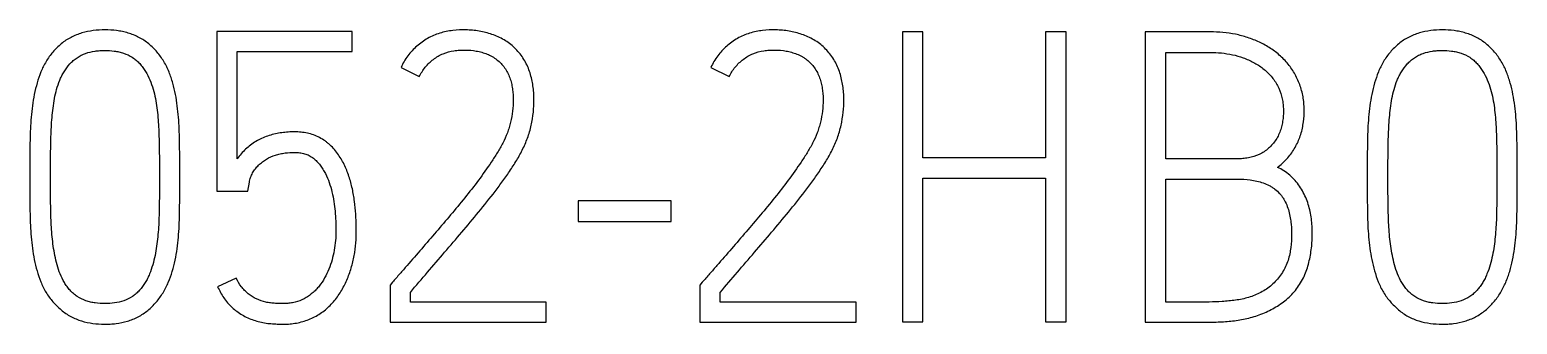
# Model space of a CAD drawing. Extents: x 0 to 420, y 0 to 297.
# Drawn here: x 151.59 to 159.79, y 171.77 to 173.39 of the extents above; entities that cross this region are included whole.
import ezdxf

# ---------------------------------------------------------------- set-up
doc = ezdxf.new("R2010")
doc.units = 0
doc.header["$LTSCALE"] = 23.1
doc.layers.add('10500_FRONT_LABELING', color=7, linetype='CONTINUOUS')

msp = doc.modelspace()

# ---------------------------------------------------------------- linework, layer by layer
at = {"layer": '10500_FRONT_LABELING', "color": 7, "linetype": 'CONTINUOUS'}
for p, q in [((152.6234, 173.3838), (152.6234, 172.505)), ((153.3697, 173.3838), (152.6234, 173.3838)), ((153.3697, 173.2729), (153.3697, 173.3838)), ((156.4023, 173.3816), (156.4023, 171.786)), ((156.5143, 173.3816), (156.4023, 173.3816)), ((156.5143, 172.6892), (156.5143, 173.3816)), ((157.1912, 173.3816), (157.1912, 172.6892)), ((157.3055, 173.3816), (157.1912, 173.3816)), ((157.3055, 171.786), (157.3055, 173.3816)), ((157.7403, 173.3816), (157.7403, 171.7838)), ((158.099, 173.3816), (157.7403, 173.3816)), ((152.7355, 172.6826), (152.7355, 173.2729)), ((152.7355, 173.2729), (153.3697, 173.2729)), ((157.8547, 172.6826), (157.8547, 173.2684)), ((157.8547, 173.2684), (158.099, 173.2684)), ((153.6387, 173.1863), (153.7396, 173.1353)), ((155.3466, 173.1863), (155.4475, 173.1353)), ((157.1912, 172.6892), (156.5143, 172.6892)), ((158.2469, 172.6826), (157.8547, 172.6826)), ((151.5924, 172.5938), (151.5924, 172.5694)), ((151.7067, 172.5694), (151.7067, 172.5938)), ((152.3074, 172.5938), (152.3074, 172.5694)), ((152.4194, 172.5694), (152.4194, 172.5938)), ((158.9641, 172.5938), (158.9641, 172.5694)), ((159.0784, 172.5694), (159.0784, 172.5938)), ((159.6791, 172.5938), (159.6791, 172.5694)), ((159.7912, 172.5694), (159.7912, 172.5938)), ((152.6234, 172.505), (152.7937, 172.505)), ((152.7937, 172.505), (152.8027, 172.5539)), ((156.5143, 171.786), (156.5143, 172.5761)), ((156.5143, 172.5761), (157.1912, 172.5761)), ((157.1912, 172.5761), (157.1912, 171.786)), ((157.8547, 171.8948), (157.8547, 172.5716)), ((157.8547, 172.5716), (158.2469, 172.5716)), ((154.6159, 172.4518), (154.6159, 172.3386)), ((155.127, 172.4518), (154.6159, 172.4518)), ((155.127, 172.3386), (155.127, 172.4518)), ((154.6159, 172.3386), (155.127, 172.3386)), ((152.731, 172.0257), (152.6279, 171.9791)), ((153.5916, 172.0035), (153.5782, 171.988)), ((153.5782, 171.988), (153.5782, 171.7838)), ((153.6903, 171.8948), (153.6903, 171.948)), ((155.2995, 172.0035), (155.2861, 171.988)), ((155.2861, 171.988), (155.2861, 171.7838)), ((155.3982, 171.8948), (155.3982, 171.948)), ((154.4389, 171.8948), (153.6903, 171.8948)), ((154.4389, 171.7838), (154.4389, 171.8948)), ((156.1468, 171.8948), (155.3982, 171.8948)), ((156.1468, 171.7838), (156.1468, 171.8948)), ((158.0922, 171.8948), (157.8547, 171.8948)), ((153.5782, 171.7838), (154.4389, 171.7838)), ((155.2861, 171.7838), (156.1468, 171.7838)), ((156.4023, 171.786), (156.5143, 171.786)), ((157.1912, 171.786), (157.3055, 171.786)), ((157.7403, 171.7838), (158.0922, 171.7838))]:
    msp.add_line(p, q, dxfattribs=at)
for points, knots in [([(152.4194, 172.5938), (152.4194, 172.6362), (152.4192, 172.6786), (152.4182, 172.7633), (152.4177, 172.8057), (152.4143, 172.8902), (152.411, 172.9324), (152.403, 172.9953), (152.3998, 173.0163), (152.3918, 173.0581), (152.3869, 173.0789), (152.375, 173.1204), (152.3682, 173.1408), (152.3521, 173.1806), (152.3428, 173.1999), (152.3261, 173.2278), (152.3201, 173.2368), (152.3075, 173.2543), (152.3009, 173.2627), (152.2802, 173.2872), (152.265, 173.3022), (152.2398, 173.3227), (152.231, 173.3292), (152.213, 173.341), (152.2038, 173.3465), (152.1753, 173.3613), (152.1554, 173.3692), (152.1243, 173.3785), (152.1137, 173.3812), (152.0926, 173.3856), (152.082, 173.3873), (152.0501, 173.3915), (152.0287, 173.3927), (151.9857, 173.3927), (151.964, 173.3915), (151.9214, 173.3859), (151.9004, 173.3817), (151.8592, 173.3694), (151.8388, 173.3614), (151.8008, 173.3415), (151.7829, 173.3297), (151.7577, 173.3093), (151.7496, 173.302), (151.7343, 173.2869), (151.727, 173.279), (151.713, 173.2627), (151.7064, 173.2542), (151.6939, 173.2367), (151.6879, 173.2277), (151.6713, 173.1999), (151.662, 173.1806), (151.6459, 173.1411), (151.6391, 173.1208), (151.627, 173.0797), (151.6219, 173.0587), (151.6133, 173.0169), (151.6099, 172.9959), (151.6012, 172.9328), (151.5976, 172.8906), (151.594, 172.806), (151.5936, 172.7635), (151.5926, 172.6787), (151.5924, 172.6363), (151.5924, 172.5938)], [0, 0, 0, 0, 0.0625, 0.0625, 0.125, 0.125, 0.1875, 0.1875, 0.21875, 0.21875, 0.25, 0.25, 0.28125, 0.28125, 0.3125, 0.3125, 0.328125, 0.328125, 0.34375, 0.34375, 0.375, 0.375, 0.390625, 0.390625, 0.40625, 0.40625, 0.4375, 0.4375, 0.453125, 0.453125, 0.46875, 0.46875, 0.5, 0.5, 0.53125, 0.53125, 0.5625, 0.5625, 0.59375, 0.59375, 0.625, 0.625, 0.640625, 0.640625, 0.65625, 0.65625, 0.671875, 0.671875, 0.6875, 0.6875, 0.71875, 0.71875, 0.75, 0.75, 0.78125, 0.78125, 0.8125, 0.8125, 0.875, 0.875, 0.9375, 0.9375, 1, 1, 1, 1]), ([(153.6903, 171.948), (153.7217, 171.9848), (153.7531, 172.0216), (153.8161, 172.0951), (153.8476, 172.1318), (153.9107, 172.2051), (153.9423, 172.2418), (154.0048, 172.3157), (154.0358, 172.3528), (154.0972, 172.4275), (154.1276, 172.4652), (154.1717, 172.5228), (154.1861, 172.5422), (154.2145, 172.5815), (154.2284, 172.6013), (154.2555, 172.6416), (154.2686, 172.6622), (154.2932, 172.704), (154.3047, 172.7252), (154.32, 172.7581), (154.3248, 172.7691), (154.3337, 172.7916), (154.3379, 172.8029), (154.3456, 172.826), (154.349, 172.8377), (154.355, 172.8614), (154.3577, 172.8733), (154.3646, 172.909), (154.3679, 172.9329), (154.3716, 172.981), (154.3722, 173.0052), (154.3706, 173.0417), (154.3696, 173.0539), (154.3668, 173.0782), (154.365, 173.0903), (154.3585, 173.1262), (154.3526, 173.1498), (154.3396, 173.1842), (154.3346, 173.1955), (154.3236, 173.2172), (154.3176, 173.2277), (154.3044, 173.248), (154.2971, 173.2577), (154.2814, 173.2762), (154.2731, 173.2852), (154.2556, 173.3025), (154.2465, 173.3106), (154.2272, 173.3252), (154.2171, 173.3318), (154.1961, 173.3438), (154.1852, 173.3493), (154.1628, 173.3592), (154.1514, 173.3636), (154.1169, 173.3755), (154.0936, 173.3818), (154.0577, 173.388), (154.0456, 173.3895), (154.0213, 173.3916), (154.009, 173.3923), (153.9724, 173.3931), (153.9481, 173.3922), (153.9119, 173.388), (153.8998, 173.3861), (153.8758, 173.3812), (153.8639, 173.3782), (153.8289, 173.3673), (153.8067, 173.3576), (153.7748, 173.3395), (153.7644, 173.3328), (153.7445, 173.3186), (153.7255, 173.3034), (153.7081, 173.2864), (153.6915, 173.2686), (153.6836, 173.2591), (153.6615, 173.2297), (153.6489, 173.2087), (153.6387, 173.1863)], [0, 0, 0, 0, 0.0625, 0.0625, 0.125, 0.125, 0.1875, 0.1875, 0.25, 0.25, 0.3125, 0.3125, 0.34375, 0.34375, 0.375, 0.375, 0.40625, 0.40625, 0.4375, 0.4375, 0.453125, 0.453125, 0.46875, 0.46875, 0.484375, 0.484375, 0.5, 0.5, 0.53125, 0.53125, 0.5625, 0.5625, 0.578125, 0.578125, 0.59375, 0.59375, 0.625, 0.625, 0.640625, 0.640625, 0.65625, 0.65625, 0.671875, 0.671875, 0.6875, 0.6875, 0.703125, 0.703125, 0.71875, 0.71875, 0.734375, 0.734375, 0.75, 0.75, 0.78125, 0.78125, 0.796875, 0.796875, 0.8125, 0.8125, 0.84375, 0.84375, 0.859375, 0.859375, 0.875, 0.875, 0.90625, 0.90625, 0.921875, 0.921875, 0.9375, 0.953125, 0.953125, 0.96875, 0.96875, 1, 1, 1, 1]), ([(155.3982, 171.948), (155.4296, 171.9848), (155.461, 172.0216), (155.5239, 172.0951), (155.5555, 172.1318), (155.6186, 172.2051), (155.6502, 172.2418), (155.7127, 172.3157), (155.7437, 172.3528), (155.8051, 172.4275), (155.8355, 172.4652), (155.8795, 172.5228), (155.894, 172.5422), (155.9224, 172.5815), (155.9363, 172.6013), (155.9634, 172.6416), (155.9765, 172.6622), (156.0011, 172.704), (156.0126, 172.7252), (156.0279, 172.7581), (156.0327, 172.7691), (156.0416, 172.7916), (156.0458, 172.8029), (156.0535, 172.826), (156.0569, 172.8377), (156.0629, 172.8614), (156.0656, 172.8733), (156.0725, 172.909), (156.0758, 172.9329), (156.0795, 172.981), (156.0801, 173.0052), (156.0785, 173.0417), (156.0775, 173.0539), (156.0747, 173.0782), (156.0729, 173.0903), (156.0664, 173.1262), (156.0605, 173.1498), (156.0475, 173.1842), (156.0425, 173.1955), (156.0315, 173.2172), (156.0255, 173.2277), (156.0123, 173.248), (156.005, 173.2577), (155.9893, 173.2762), (155.981, 173.2852), (155.9635, 173.3025), (155.9544, 173.3106), (155.9351, 173.3252), (155.9249, 173.3318), (155.904, 173.3438), (155.8931, 173.3493), (155.8707, 173.3592), (155.8593, 173.3636), (155.8248, 173.3755), (155.8015, 173.3818), (155.7656, 173.388), (155.7535, 173.3895), (155.7291, 173.3916), (155.7169, 173.3923), (155.6803, 173.3931), (155.656, 173.3922), (155.6198, 173.388), (155.6077, 173.3861), (155.5837, 173.3812), (155.5718, 173.3782), (155.5368, 173.3673), (155.5145, 173.3576), (155.4827, 173.3395), (155.4723, 173.3328), (155.4524, 173.3186), (155.4334, 173.3034), (155.416, 173.2864), (155.3994, 173.2686), (155.3915, 173.2591), (155.3694, 173.2297), (155.3568, 173.2087), (155.3466, 173.1863)], [0, 0, 0, 0, 0.0625, 0.0625, 0.125, 0.125, 0.1875, 0.1875, 0.25, 0.25, 0.3125, 0.3125, 0.34375, 0.34375, 0.375, 0.375, 0.40625, 0.40625, 0.4375, 0.4375, 0.453125, 0.453125, 0.46875, 0.46875, 0.484375, 0.484375, 0.5, 0.5, 0.53125, 0.53125, 0.5625, 0.5625, 0.578125, 0.578125, 0.59375, 0.59375, 0.625, 0.625, 0.640625, 0.640625, 0.65625, 0.65625, 0.671875, 0.671875, 0.6875, 0.6875, 0.703125, 0.703125, 0.71875, 0.71875, 0.734375, 0.734375, 0.75, 0.75, 0.78125, 0.78125, 0.796875, 0.796875, 0.8125, 0.8125, 0.84375, 0.84375, 0.859375, 0.859375, 0.875, 0.875, 0.90625, 0.90625, 0.921875, 0.921875, 0.9375, 0.953125, 0.953125, 0.96875, 0.96875, 1, 1, 1, 1]), ([(158.4688, 172.636), (158.4878, 172.6498), (158.505, 172.6654), (158.5284, 172.691), (158.5358, 172.7), (158.5498, 172.7187), (158.5564, 172.7284), (158.5745, 172.7583), (158.5846, 172.7792), (158.5966, 172.8119), (158.6001, 172.8231), (158.6059, 172.8458), (158.6083, 172.8572), (158.6141, 172.8915), (158.6162, 172.9145), (158.6168, 172.9493), (158.6167, 172.9609), (158.6155, 172.9842), (158.6144, 172.9959), (158.6099, 173.0303), (158.605, 173.0528), (158.5946, 173.0858), (158.5906, 173.0966), (158.5816, 173.1181), (158.5766, 173.1287), (158.5603, 173.1596), (158.5478, 173.1791), (158.5265, 173.2065), (158.519, 173.2154), (158.5031, 173.2325), (158.4948, 173.2407), (158.4688, 173.2642), (158.4504, 173.2783), (158.4212, 173.2973), (158.4112, 173.3033), (158.3908, 173.3146), (158.3803, 173.32), (158.3487, 173.3348), (158.3272, 173.3433), (158.2833, 173.3577), (158.261, 173.3636), (158.2154, 173.3729), (158.1921, 173.3763), (158.1457, 173.3806), (158.1224, 173.3816), (158.099, 173.3816)], [0, 0, 0, 0, 0.0625, 0.0625, 0.09375, 0.09375, 0.125, 0.125, 0.1875, 0.1875, 0.21875, 0.21875, 0.25, 0.25, 0.3125, 0.3125, 0.34375, 0.34375, 0.375, 0.375, 0.4375, 0.4375, 0.46875, 0.46875, 0.5, 0.5, 0.5625, 0.5625, 0.59375, 0.59375, 0.625, 0.625, 0.6875, 0.6875, 0.71875, 0.71875, 0.75, 0.75, 0.8125, 0.8125, 0.875, 0.875, 0.9375, 0.9375, 1, 1, 1, 1]), ([(159.7912, 172.5938), (159.7912, 172.6362), (159.7909, 172.6786), (159.7899, 172.7633), (159.7895, 172.8057), (159.786, 172.8902), (159.7827, 172.9324), (159.7748, 172.9953), (159.7716, 173.0163), (159.7635, 173.0581), (159.7586, 173.0789), (159.7467, 173.1204), (159.7399, 173.1408), (159.7238, 173.1806), (159.7145, 173.1999), (159.6978, 173.2278), (159.6919, 173.2368), (159.6793, 173.2543), (159.6727, 173.2627), (159.6519, 173.2872), (159.6367, 173.3022), (159.6115, 173.3227), (159.6027, 173.3292), (159.5847, 173.341), (159.5755, 173.3465), (159.547, 173.3613), (159.5271, 173.3692), (159.496, 173.3785), (159.4854, 173.3812), (159.4643, 173.3856), (159.4538, 173.3873), (159.4219, 173.3915), (159.4005, 173.3927), (159.3574, 173.3927), (159.3357, 173.3915), (159.2931, 173.3859), (159.2721, 173.3817), (159.2309, 173.3694), (159.2106, 173.3614), (159.1725, 173.3415), (159.1546, 173.3297), (159.1295, 173.3093), (159.1214, 173.302), (159.106, 173.2869), (159.0987, 173.279), (159.0848, 173.2627), (159.0782, 173.2542), (159.0656, 173.2367), (159.0596, 173.2277), (159.043, 173.1999), (159.0337, 173.1806), (159.0177, 173.1411), (159.0108, 173.1208), (158.9988, 173.0797), (158.9936, 173.0587), (158.9851, 173.0169), (158.9816, 172.9959), (158.9729, 172.9328), (158.9694, 172.8906), (158.9658, 172.806), (158.9653, 172.7635), (158.9644, 172.6787), (158.9641, 172.6363), (158.9641, 172.5938)], [0, 0, 0, 0, 0.0625, 0.0625, 0.125, 0.125, 0.1875, 0.1875, 0.21875, 0.21875, 0.25, 0.25, 0.28125, 0.28125, 0.3125, 0.3125, 0.328125, 0.328125, 0.34375, 0.34375, 0.375, 0.375, 0.390625, 0.390625, 0.40625, 0.40625, 0.4375, 0.4375, 0.453125, 0.453125, 0.46875, 0.46875, 0.5, 0.5, 0.53125, 0.53125, 0.5625, 0.5625, 0.59375, 0.59375, 0.625, 0.625, 0.640625, 0.640625, 0.65625, 0.65625, 0.671875, 0.671875, 0.6875, 0.6875, 0.71875, 0.71875, 0.75, 0.75, 0.78125, 0.78125, 0.8125, 0.8125, 0.875, 0.875, 0.9375, 0.9375, 1, 1, 1, 1]), ([(151.7067, 172.5938), (151.7067, 172.629), (151.7069, 172.6641), (151.7077, 172.7343), (151.7082, 172.7695), (151.7098, 172.8221), (151.7105, 172.8397), (151.7124, 172.8747), (151.7137, 172.8923), (151.7167, 172.9273), (151.7185, 172.9448), (151.7229, 172.9798), (151.7255, 172.9971), (151.7321, 173.0315), (151.736, 173.0485), (151.7454, 173.0822), (151.7508, 173.0988), (151.7607, 173.1232), (151.7643, 173.1313), (151.7723, 173.1472), (151.7766, 173.155), (151.7906, 173.1775), (151.8012, 173.1917), (151.8192, 173.2114), (151.8256, 173.2177), (151.8388, 173.2293), (151.8458, 173.2347), (151.8603, 173.2446), (151.8679, 173.2491), (151.8838, 173.2571), (151.8921, 173.2606), (151.9172, 173.2693), (151.9345, 173.2732), (151.9608, 173.2771), (151.9697, 173.278), (151.9874, 173.2792), (151.9963, 173.2795), (152.0228, 173.2796), (152.0403, 173.2786), (152.0665, 173.2751), (152.0752, 173.2735), (152.0926, 173.2696), (152.1013, 173.2672), (152.1266, 173.2586), (152.1427, 173.2512), (152.1653, 173.2367), (152.1726, 173.2314), (152.1862, 173.2199), (152.1925, 173.2137), (152.2044, 173.2006), (152.2099, 173.1936), (152.2205, 173.1791), (152.2255, 173.1718), (152.2396, 173.1492), (152.2476, 173.1335), (152.2615, 173.1009), (152.2674, 173.0839), (152.2774, 173.0499), (152.2815, 173.0327), (152.2883, 172.9982), (152.291, 172.9809), (152.2954, 172.946), (152.2972, 172.9286), (152.3002, 172.8935), (152.3015, 172.876), (152.3035, 172.8408), (152.3042, 172.8232), (152.3059, 172.7703), (152.3063, 172.735), (152.3072, 172.6644), (152.3074, 172.6291), (152.3074, 172.5938)], [0, 0, 0, 0, 0.0625, 0.0625, 0.125, 0.125, 0.15625, 0.15625, 0.1875, 0.1875, 0.21875, 0.21875, 0.25, 0.25, 0.28125, 0.28125, 0.3125, 0.3125, 0.328125, 0.328125, 0.34375, 0.34375, 0.375, 0.375, 0.390625, 0.390625, 0.40625, 0.40625, 0.421875, 0.421875, 0.4375, 0.4375, 0.46875, 0.46875, 0.484375, 0.484375, 0.5, 0.5, 0.53125, 0.53125, 0.546875, 0.546875, 0.5625, 0.5625, 0.59375, 0.59375, 0.609375, 0.609375, 0.625, 0.625, 0.640625, 0.640625, 0.65625, 0.65625, 0.6875, 0.6875, 0.71875, 0.71875, 0.75, 0.75, 0.78125, 0.78125, 0.8125, 0.8125, 0.84375, 0.84375, 0.875, 0.875, 0.9375, 0.9375, 1, 1, 1, 1]), ([(153.7396, 173.1353), (153.7484, 173.1542), (153.7595, 173.1715), (153.7791, 173.1955), (153.7861, 173.2032), (153.8011, 173.2176), (153.8168, 173.231), (153.8339, 173.2424), (153.8518, 173.2528), (153.8612, 173.2575), (153.8899, 173.2694), (153.9098, 173.2746), (153.9405, 173.2793), (153.9509, 173.2804), (153.9715, 173.2816), (153.9818, 173.2819), (154.0126, 173.2815), (154.033, 173.2797), (154.0636, 173.2743), (154.0738, 173.272), (154.0938, 173.2664), (154.1036, 173.2631), (154.1227, 173.2554), (154.132, 173.251), (154.1456, 173.2433), (154.1501, 173.2406), (154.1588, 173.2348), (154.163, 173.2318), (154.1751, 173.2223), (154.1828, 173.2155), (154.197, 173.2006), (154.2036, 173.1926), (154.2156, 173.1755), (154.2209, 173.1666), (154.2304, 173.1483), (154.2346, 173.1388), (154.2418, 173.1192), (154.2447, 173.1093), (154.2495, 173.0892), (154.2513, 173.0791), (154.2544, 173.0587), (154.2555, 173.0485), (154.257, 173.0279), (154.2573, 173.0175), (154.2573, 172.9864), (154.256, 172.9659), (154.2509, 172.9252), (154.2471, 172.9051), (154.2399, 172.8751), (154.2373, 172.8651), (154.2315, 172.8452), (154.2283, 172.8354), (154.2176, 172.8064), (154.2091, 172.7878), (154.1903, 172.7516), (154.1801, 172.734), (154.1586, 172.6993), (154.1475, 172.6822), (154.1133, 172.6312), (154.0896, 172.5978), (154.0408, 172.5322), (154.0158, 172.5), (153.9645, 172.4365), (153.9383, 172.4052), (153.8856, 172.3429), (153.8592, 172.3118), (153.8061, 172.2498), (153.7794, 172.2189), (153.726, 172.1572), (153.6991, 172.1265), (153.6588, 172.0804), (153.6453, 172.065), (153.6185, 172.0343), (153.605, 172.0189), (153.5916, 172.0035)], [0, 0, 0, 0, 0.03125, 0.03125, 0.046875, 0.046875, 0.0625, 0.078125, 0.078125, 0.09375, 0.09375, 0.125, 0.125, 0.140625, 0.140625, 0.15625, 0.15625, 0.1875, 0.1875, 0.203125, 0.203125, 0.21875, 0.21875, 0.234375, 0.234375, 0.242188, 0.242188, 0.25, 0.25, 0.265625, 0.265625, 0.28125, 0.28125, 0.296875, 0.296875, 0.3125, 0.3125, 0.328125, 0.328125, 0.34375, 0.34375, 0.359375, 0.359375, 0.375, 0.375, 0.40625, 0.40625, 0.4375, 0.4375, 0.453125, 0.453125, 0.46875, 0.46875, 0.5, 0.5, 0.53125, 0.53125, 0.5625, 0.5625, 0.625, 0.625, 0.6875, 0.6875, 0.75, 0.75, 0.8125, 0.8125, 0.875, 0.875, 0.9375, 0.9375, 0.96875, 0.96875, 1, 1, 1, 1]), ([(155.4475, 173.1353), (155.4563, 173.1542), (155.4674, 173.1715), (155.487, 173.1955), (155.494, 173.2032), (155.509, 173.2176), (155.5247, 173.231), (155.5418, 173.2424), (155.5597, 173.2528), (155.5691, 173.2575), (155.5978, 173.2694), (155.6177, 173.2746), (155.6484, 173.2793), (155.6588, 173.2804), (155.6794, 173.2816), (155.6897, 173.2819), (155.7205, 173.2815), (155.7409, 173.2797), (155.7714, 173.2743), (155.7817, 173.272), (155.8016, 173.2664), (155.8114, 173.2631), (155.8306, 173.2554), (155.8399, 173.251), (155.8535, 173.2433), (155.858, 173.2406), (155.8667, 173.2348), (155.8708, 173.2318), (155.883, 173.2223), (155.8906, 173.2155), (155.9049, 173.2006), (155.9115, 173.1926), (155.9235, 173.1755), (155.9288, 173.1666), (155.9383, 173.1483), (155.9425, 173.1388), (155.9497, 173.1192), (155.9526, 173.1093), (155.9573, 173.0892), (155.9592, 173.0791), (155.9623, 173.0587), (155.9634, 173.0485), (155.9649, 173.0279), (155.9652, 173.0175), (155.9652, 172.9864), (155.9639, 172.9659), (155.9588, 172.9252), (155.955, 172.9051), (155.9478, 172.8751), (155.9452, 172.8651), (155.9394, 172.8452), (155.9362, 172.8354), (155.9255, 172.8064), (155.917, 172.7878), (155.8982, 172.7516), (155.888, 172.734), (155.8665, 172.6993), (155.8554, 172.6822), (155.8212, 172.6312), (155.7975, 172.5978), (155.7487, 172.5322), (155.7236, 172.5), (155.6724, 172.4365), (155.6462, 172.4052), (155.5935, 172.3429), (155.5671, 172.3118), (155.514, 172.2498), (155.4873, 172.2189), (155.4339, 172.1572), (155.407, 172.1265), (155.3667, 172.0804), (155.3532, 172.065), (155.3264, 172.0343), (155.3129, 172.0189), (155.2995, 172.0035)], [0, 0, 0, 0, 0.03125, 0.03125, 0.046875, 0.046875, 0.0625, 0.078125, 0.078125, 0.09375, 0.09375, 0.125, 0.125, 0.140625, 0.140625, 0.15625, 0.15625, 0.1875, 0.1875, 0.203125, 0.203125, 0.21875, 0.21875, 0.234375, 0.234375, 0.242188, 0.242188, 0.25, 0.25, 0.265625, 0.265625, 0.28125, 0.28125, 0.296875, 0.296875, 0.3125, 0.3125, 0.328125, 0.328125, 0.34375, 0.34375, 0.359375, 0.359375, 0.375, 0.375, 0.40625, 0.40625, 0.4375, 0.4375, 0.453125, 0.453125, 0.46875, 0.46875, 0.5, 0.5, 0.53125, 0.53125, 0.5625, 0.5625, 0.625, 0.625, 0.6875, 0.6875, 0.75, 0.75, 0.8125, 0.8125, 0.875, 0.875, 0.9375, 0.9375, 0.96875, 0.96875, 1, 1, 1, 1]), ([(158.099, 173.2684), (158.1405, 173.2684), (158.1814, 173.2647), (158.2414, 173.2517), (158.2612, 173.246), (158.2905, 173.2355), (158.3003, 173.2316), (158.3193, 173.2232), (158.3286, 173.2187), (158.3559, 173.2041), (158.3733, 173.193), (158.398, 173.1737), (158.4059, 173.1669), (158.4209, 173.1526), (158.428, 173.1451), (158.4414, 173.1294), (158.4477, 173.1212), (158.4594, 173.1039), (158.4648, 173.0949), (158.4793, 173.0675), (158.4869, 173.0483), (158.495, 173.0183), (158.4972, 173.008), (158.5003, 172.9874), (158.5013, 172.9771), (158.5024, 172.9565), (158.5025, 172.9462), (158.502, 172.9256), (158.5013, 172.9153), (158.499, 172.8946), (158.4974, 172.8843), (158.4932, 172.864), (158.4906, 172.854), (158.4842, 172.8344), (158.4805, 172.8247), (158.4717, 172.8058), (158.4667, 172.7966), (158.4555, 172.7792), (158.4493, 172.7709), (158.4358, 172.7551), (158.4284, 172.7476), (158.405, 172.727), (158.3877, 172.7157), (158.3496, 172.6981), (158.3297, 172.692), (158.299, 172.6862), (158.2886, 172.6848), (158.2678, 172.683), (158.2574, 172.6826), (158.2469, 172.6826)], [0, 0, 0, 0, 0.125, 0.125, 0.1875, 0.1875, 0.21875, 0.21875, 0.25, 0.25, 0.3125, 0.3125, 0.34375, 0.34375, 0.375, 0.375, 0.40625, 0.40625, 0.4375, 0.4375, 0.5, 0.5, 0.53125, 0.53125, 0.5625, 0.5625, 0.59375, 0.59375, 0.625, 0.625, 0.65625, 0.65625, 0.6875, 0.6875, 0.71875, 0.71875, 0.75, 0.75, 0.78125, 0.78125, 0.8125, 0.8125, 0.875, 0.875, 0.9375, 0.9375, 0.96875, 0.96875, 1, 1, 1, 1]), ([(159.0784, 172.5938), (159.0784, 172.629), (159.0786, 172.6641), (159.0794, 172.7343), (159.0799, 172.7695), (159.0815, 172.8221), (159.0822, 172.8397), (159.0842, 172.8747), (159.0854, 172.8923), (159.0885, 172.9273), (159.0902, 172.9448), (159.0946, 172.9798), (159.0972, 172.9971), (159.1038, 173.0315), (159.1078, 173.0485), (159.1171, 173.0822), (159.1225, 173.0988), (159.1324, 173.1232), (159.136, 173.1313), (159.144, 173.1472), (159.1484, 173.155), (159.1624, 173.1775), (159.1729, 173.1917), (159.191, 173.2114), (159.1973, 173.2177), (159.2106, 173.2293), (159.2175, 173.2347), (159.232, 173.2446), (159.2396, 173.2491), (159.2555, 173.2571), (159.2638, 173.2606), (159.289, 173.2693), (159.3062, 173.2732), (159.3325, 173.2771), (159.3414, 173.278), (159.3592, 173.2792), (159.368, 173.2795), (159.3945, 173.2796), (159.4121, 173.2786), (159.4383, 173.2751), (159.447, 173.2735), (159.4643, 173.2696), (159.473, 173.2672), (159.4984, 173.2586), (159.5144, 173.2512), (159.5371, 173.2367), (159.5443, 173.2314), (159.5579, 173.2199), (159.5642, 173.2137), (159.5761, 173.2006), (159.5817, 173.1936), (159.5922, 173.1791), (159.5972, 173.1718), (159.6113, 173.1492), (159.6193, 173.1335), (159.6332, 173.1009), (159.6391, 173.0839), (159.6491, 173.0499), (159.6533, 173.0327), (159.6601, 172.9982), (159.6627, 172.9809), (159.6672, 172.946), (159.6689, 172.9286), (159.672, 172.8935), (159.6733, 172.876), (159.6753, 172.8408), (159.676, 172.8232), (159.6776, 172.7703), (159.6781, 172.735), (159.6789, 172.6644), (159.6791, 172.6291), (159.6791, 172.5938)], [0, 0, 0, 0, 0.0625, 0.0625, 0.125, 0.125, 0.15625, 0.15625, 0.1875, 0.1875, 0.21875, 0.21875, 0.25, 0.25, 0.28125, 0.28125, 0.3125, 0.3125, 0.328125, 0.328125, 0.34375, 0.34375, 0.375, 0.375, 0.390625, 0.390625, 0.40625, 0.40625, 0.421875, 0.421875, 0.4375, 0.4375, 0.46875, 0.46875, 0.484375, 0.484375, 0.5, 0.5, 0.53125, 0.53125, 0.546875, 0.546875, 0.5625, 0.5625, 0.59375, 0.59375, 0.609375, 0.609375, 0.625, 0.625, 0.640625, 0.640625, 0.65625, 0.65625, 0.6875, 0.6875, 0.71875, 0.71875, 0.75, 0.75, 0.78125, 0.78125, 0.8125, 0.8125, 0.84375, 0.84375, 0.875, 0.875, 0.9375, 0.9375, 1, 1, 1, 1]), ([(152.6279, 171.9791), (152.6378, 171.9579), (152.6488, 171.9375), (152.6681, 171.9089), (152.6751, 171.8996), (152.6901, 171.882), (152.6983, 171.8736), (152.7157, 171.8577), (152.7248, 171.8503), (152.7435, 171.8366), (152.7532, 171.8301), (152.7731, 171.8181), (152.7834, 171.8127), (152.8047, 171.8029), (152.8158, 171.7986), (152.838, 171.7911), (152.8493, 171.7879), (152.872, 171.7823), (152.8834, 171.7801), (152.9067, 171.7768), (152.9185, 171.7758), (152.942, 171.7744), (152.9538, 171.7738), (152.9773, 171.7728), (152.989, 171.7726), (153.0125, 171.7731), (153.0242, 171.7739), (153.0476, 171.7765), (153.0593, 171.7783), (153.0826, 171.7832), (153.0941, 171.7861), (153.1279, 171.7968), (153.1495, 171.806), (153.1806, 171.8232), (153.1908, 171.8296), (153.2102, 171.8431), (153.2195, 171.8503), (153.2373, 171.8657), (153.2458, 171.8738), (153.2621, 171.8909), (153.2699, 171.8999), (153.292, 171.9279), (153.3049, 171.9475), (153.3279, 171.9884), (153.3379, 172.0097), (153.3511, 172.0427), (153.3551, 172.0539), (153.3626, 172.0762), (153.3659, 172.0875), (153.375, 172.1214), (153.3798, 172.1443), (153.3869, 172.1906), (153.3893, 172.2139), (153.3919, 172.2611), (153.3923, 172.2847), (153.3919, 172.3317), (153.3902, 172.3786), (153.3856, 172.4253), (153.3794, 172.4717), (153.3754, 172.4949), (153.3654, 172.5411), (153.3592, 172.5641), (153.3443, 172.6089), (153.3355, 172.6308), (153.3197, 172.6627), (153.314, 172.6731), (153.3019, 172.6934), (153.2954, 172.7032), (153.2747, 172.7316), (153.2591, 172.7491), (153.2366, 172.7687), (153.2319, 172.7725), (153.2224, 172.7797), (153.2176, 172.7831), (153.2027, 172.7928), (153.1925, 172.7987), (153.1711, 172.809), (153.1599, 172.8135), (153.1372, 172.8208), (153.1257, 172.8236), (153.1024, 172.8279), (153.0907, 172.8293), (153.0669, 172.8311), (153.0549, 172.8314), (153.0313, 172.8311), (153.0195, 172.8304), (152.996, 172.8285), (152.9843, 172.8272), (152.961, 172.8236), (152.9494, 172.8212), (152.9264, 172.8156), (152.9148, 172.8122), (152.8923, 172.8045), (152.8813, 172.8001), (152.8599, 172.7902), (152.8495, 172.7846), (152.8292, 172.7724), (152.8193, 172.7657), (152.8001, 172.7515), (152.791, 172.7439), (152.7737, 172.7278), (152.7654, 172.7194), (152.7497, 172.7017), (152.7423, 172.6924), (152.7355, 172.6826)], [0, 0, 0, 0, 0.03125, 0.03125, 0.046875, 0.046875, 0.0625, 0.0625, 0.078125, 0.078125, 0.09375, 0.09375, 0.109375, 0.109375, 0.125, 0.125, 0.140625, 0.140625, 0.15625, 0.15625, 0.171875, 0.171875, 0.1875, 0.1875, 0.203125, 0.203125, 0.21875, 0.21875, 0.234375, 0.234375, 0.25, 0.25, 0.28125, 0.28125, 0.296875, 0.296875, 0.3125, 0.3125, 0.328125, 0.328125, 0.34375, 0.34375, 0.375, 0.375, 0.40625, 0.40625, 0.421875, 0.421875, 0.4375, 0.4375, 0.46875, 0.46875, 0.5, 0.5, 0.53125, 0.53125, 0.5625, 0.59375, 0.59375, 0.625, 0.625, 0.65625, 0.65625, 0.6875, 0.6875, 0.703125, 0.703125, 0.71875, 0.71875, 0.75, 0.75, 0.757812, 0.757812, 0.765625, 0.765625, 0.78125, 0.78125, 0.796875, 0.796875, 0.8125, 0.8125, 0.828125, 0.828125, 0.84375, 0.84375, 0.859375, 0.859375, 0.875, 0.875, 0.890625, 0.890625, 0.90625, 0.90625, 0.921875, 0.921875, 0.9375, 0.9375, 0.953125, 0.953125, 0.96875, 0.96875, 0.984375, 0.984375, 1, 1, 1, 1]), ([(152.8027, 172.5539), (152.8031, 172.5585), (152.8042, 172.5629), (152.8068, 172.5717), (152.8082, 172.576), (152.8126, 172.589), (152.8162, 172.5975), (152.8251, 172.6132), (152.8303, 172.6206), (152.8415, 172.6349), (152.8475, 172.6418), (152.8603, 172.6545), (152.8672, 172.6604), (152.8817, 172.6712), (152.8894, 172.6762), (152.9127, 172.6901), (152.9289, 172.6978), (152.9547, 172.7064), (152.9636, 172.7088), (152.9814, 172.7125), (152.9903, 172.7139), (153.0172, 172.7172), (153.0352, 172.7184), (153.0623, 172.7179), (153.0714, 172.7174), (153.0895, 172.7152), (153.0984, 172.7135), (153.1115, 172.7098), (153.1158, 172.7084), (153.1243, 172.7051), (153.1285, 172.7032), (153.1407, 172.6971), (153.1483, 172.6923), (153.1626, 172.6812), (153.1693, 172.675), (153.1818, 172.6618), (153.1876, 172.6548), (153.1984, 172.6404), (153.2035, 172.6329), (153.2131, 172.6176), (153.2176, 172.6098), (153.2302, 172.5856), (153.237, 172.569), (153.2489, 172.5352), (153.2539, 172.5179), (153.2625, 172.483), (153.2661, 172.4653), (153.2715, 172.4297), (153.2734, 172.4119), (153.2764, 172.3763), (153.2777, 172.3584), (153.2796, 172.3227), (153.2802, 172.3049), (153.28, 172.2691), (153.2792, 172.2512), (153.2761, 172.2153), (153.2737, 172.1973), (153.2673, 172.1619), (153.2633, 172.1443), (153.2536, 172.1097), (153.2479, 172.0927), (153.2343, 172.0591), (153.2265, 172.0427), (153.2089, 172.0114), (153.1989, 171.9964), (153.1819, 171.9752), (153.1758, 171.9684), (153.1631, 171.9555), (153.1499, 171.9433), (153.1355, 171.9324), (153.1206, 171.9222), (153.1127, 171.9174), (153.0887, 171.9046), (153.072, 171.8981), (153.0459, 171.8914), (153.037, 171.8897), (153.0189, 171.8872), (153.0099, 171.8865), (152.9918, 171.8858), (152.9828, 171.8858), (152.9648, 171.8864), (152.9558, 171.8868), (152.9379, 171.888), (152.9289, 171.8888), (152.9109, 171.8909), (152.9019, 171.8923), (152.8754, 171.8981), (152.8584, 171.904), (152.8341, 171.9157), (152.8261, 171.9201), (152.8108, 171.9298), (152.8035, 171.935), (152.7894, 171.9461), (152.7827, 171.9521), (152.77, 171.9649), (152.7641, 171.9719), (152.7478, 171.9936), (152.7389, 172.0094), (152.731, 172.0257)], [0, 0, 0, 0, 0.007812, 0.007812, 0.015625, 0.015625, 0.03125, 0.03125, 0.046875, 0.046875, 0.0625, 0.0625, 0.078125, 0.078125, 0.09375, 0.09375, 0.125, 0.125, 0.140625, 0.140625, 0.15625, 0.15625, 0.1875, 0.1875, 0.203125, 0.203125, 0.21875, 0.21875, 0.226562, 0.226562, 0.234375, 0.234375, 0.25, 0.25, 0.265625, 0.265625, 0.28125, 0.28125, 0.296875, 0.296875, 0.3125, 0.3125, 0.34375, 0.34375, 0.375, 0.375, 0.40625, 0.40625, 0.4375, 0.4375, 0.46875, 0.46875, 0.5, 0.5, 0.53125, 0.53125, 0.5625, 0.5625, 0.59375, 0.59375, 0.625, 0.625, 0.65625, 0.65625, 0.6875, 0.6875, 0.703125, 0.703125, 0.71875, 0.734375, 0.734375, 0.75, 0.75, 0.78125, 0.78125, 0.796875, 0.796875, 0.8125, 0.8125, 0.828125, 0.828125, 0.84375, 0.84375, 0.859375, 0.859375, 0.875, 0.875, 0.90625, 0.90625, 0.921875, 0.921875, 0.9375, 0.9375, 0.953125, 0.953125, 0.96875, 0.96875, 1, 1, 1, 1]), ([(158.0922, 171.7838), (158.1192, 171.7838), (158.146, 171.7846), (158.1994, 171.7881), (158.2259, 171.7908), (158.2786, 171.7988), (158.3048, 171.8043), (158.3435, 171.8153), (158.3564, 171.8194), (158.3819, 171.8287), (158.3946, 171.8338), (158.4192, 171.845), (158.4313, 171.851), (158.455, 171.8639), (158.4666, 171.8708), (158.4893, 171.8856), (158.5004, 171.8936), (158.5216, 171.9106), (158.5317, 171.9196), (158.5602, 171.9481), (158.577, 171.969), (158.5991, 172.003), (158.606, 172.0149), (158.6182, 172.039), (158.6235, 172.0514), (158.6327, 172.0767), (158.6367, 172.0896), (158.6435, 172.1157), (158.6465, 172.1289), (158.6541, 172.1688), (158.6579, 172.1955), (158.6608, 172.2355), (158.6613, 172.2489), (158.6617, 172.2757), (158.6615, 172.2891), (158.6603, 172.3159), (158.6593, 172.3294), (158.6563, 172.3563), (158.6543, 172.3698), (158.6466, 172.4097), (158.6393, 172.4356), (158.6241, 172.4732), (158.6184, 172.4857), (158.6057, 172.5096), (158.5917, 172.5326), (158.5753, 172.5538), (158.5574, 172.5739), (158.5478, 172.5835), (158.5167, 172.6103), (158.4939, 172.6249), (158.4688, 172.636)], [0, 0, 0, 0, 0.0625, 0.0625, 0.125, 0.125, 0.1875, 0.1875, 0.21875, 0.21875, 0.25, 0.25, 0.28125, 0.28125, 0.3125, 0.3125, 0.34375, 0.34375, 0.375, 0.375, 0.4375, 0.4375, 0.46875, 0.46875, 0.5, 0.5, 0.53125, 0.53125, 0.5625, 0.5625, 0.625, 0.625, 0.65625, 0.65625, 0.6875, 0.6875, 0.71875, 0.71875, 0.75, 0.75, 0.8125, 0.8125, 0.84375, 0.84375, 0.875, 0.90625, 0.90625, 0.9375, 0.9375, 1, 1, 1, 1]), ([(151.5924, 172.5694), (151.5924, 172.5272), (151.5926, 172.485), (151.5936, 172.4007), (151.594, 172.3585), (151.5976, 172.2744), (151.6012, 172.2325), (151.6098, 172.1699), (151.6132, 172.1491), (151.6217, 172.1076), (151.6267, 172.0869), (151.6388, 172.0457), (151.6455, 172.0254), (151.6616, 171.9858), (151.6708, 171.9666), (151.6875, 171.9389), (151.6935, 171.9299), (151.7062, 171.9126), (151.7129, 171.9043), (151.727, 171.8883), (151.7343, 171.8806), (151.7496, 171.8657), (151.7574, 171.8585), (151.7739, 171.8447), (151.7824, 171.8381), (151.8001, 171.8259), (151.8092, 171.8202), (151.8373, 171.8049), (151.8571, 171.7969), (151.8983, 171.7843), (151.9193, 171.7799), (151.9615, 171.7742), (151.9828, 171.7728), (152.0149, 171.7727), (152.0257, 171.7729), (152.0471, 171.7742), (152.0578, 171.7751), (152.0894, 171.7791), (152.1102, 171.7833), (152.1407, 171.7923), (152.1508, 171.7958), (152.1708, 171.8038), (152.1807, 171.8083), (152.2091, 171.8233), (152.2267, 171.8353), (152.2515, 171.8557), (152.2595, 171.8629), (152.2748, 171.8781), (152.2822, 171.8859), (152.3031, 171.9103), (152.3157, 171.9275), (152.3326, 171.955), (152.3378, 171.9645), (152.3475, 171.9836), (152.352, 171.9932), (152.3644, 172.0226), (152.3715, 172.0427), (152.3839, 172.0833), (152.3892, 172.1041), (152.398, 172.146), (152.4016, 172.167), (152.4104, 172.2302), (152.414, 172.2725), (152.4178, 172.3572), (152.4182, 172.3996), (152.4192, 172.4845), (152.4194, 172.5269), (152.4194, 172.5694)], [0, 0, 0, 0, 0.0625, 0.0625, 0.125, 0.125, 0.1875, 0.1875, 0.21875, 0.21875, 0.25, 0.25, 0.28125, 0.28125, 0.3125, 0.3125, 0.328125, 0.328125, 0.34375, 0.34375, 0.359375, 0.359375, 0.375, 0.375, 0.390625, 0.390625, 0.40625, 0.40625, 0.4375, 0.4375, 0.46875, 0.46875, 0.5, 0.5, 0.515625, 0.515625, 0.53125, 0.53125, 0.5625, 0.5625, 0.578125, 0.578125, 0.59375, 0.59375, 0.625, 0.625, 0.640625, 0.640625, 0.65625, 0.65625, 0.6875, 0.6875, 0.703125, 0.703125, 0.71875, 0.71875, 0.75, 0.75, 0.78125, 0.78125, 0.8125, 0.8125, 0.875, 0.875, 0.9375, 0.9375, 1, 1, 1, 1]), ([(152.3074, 172.5694), (152.3074, 172.5343), (152.3072, 172.4992), (152.3063, 172.429), (152.3058, 172.3938), (152.3041, 172.3412), (152.3033, 172.3236), (152.3011, 172.2887), (152.2997, 172.2712), (152.2945, 172.2189), (152.29, 172.1843), (152.2792, 172.1327), (152.2749, 172.1156), (152.265, 172.0818), (152.2594, 172.0652), (152.2493, 172.0408), (152.2457, 172.0328), (152.2378, 172.017), (152.2334, 172.0093), (152.2242, 171.9943), (152.2193, 171.9871), (152.2089, 171.9731), (152.2035, 171.9663), (152.1918, 171.9533), (152.1856, 171.9471), (152.1723, 171.9354), (152.1652, 171.93), (152.1433, 171.9152), (152.1275, 171.9074), (152.0938, 171.8957), (152.0766, 171.8919), (152.0418, 171.8869), (152.0241, 171.8859), (151.9886, 171.8859), (151.971, 171.887), (151.9449, 171.8906), (151.9363, 171.8922), (151.919, 171.8962), (151.9104, 171.8986), (151.8852, 171.9072), (151.8694, 171.9148), (151.8472, 171.9296), (151.8401, 171.935), (151.8267, 171.9466), (151.8205, 171.9528), (151.8087, 171.9659), (151.8031, 171.9728), (151.7926, 171.9871), (151.7877, 171.9945), (151.774, 172.0171), (151.7665, 172.0329), (151.7535, 172.0657), (151.7481, 172.0826), (151.7386, 172.1165), (151.7345, 172.1335), (151.724, 172.1848), (151.7195, 172.2194), (151.7143, 172.2715), (151.7129, 172.2889), (151.7107, 172.3238), (151.71, 172.3414), (151.7082, 172.3939), (151.7077, 172.429), (151.7069, 172.4992), (151.7067, 172.5343), (151.7067, 172.5694)], [0, 0, 0, 0, 0.0625, 0.0625, 0.125, 0.125, 0.15625, 0.15625, 0.1875, 0.1875, 0.25, 0.25, 0.28125, 0.28125, 0.3125, 0.3125, 0.328125, 0.328125, 0.34375, 0.34375, 0.359375, 0.359375, 0.375, 0.375, 0.390625, 0.390625, 0.40625, 0.40625, 0.4375, 0.4375, 0.46875, 0.46875, 0.5, 0.5, 0.53125, 0.53125, 0.546875, 0.546875, 0.5625, 0.5625, 0.59375, 0.59375, 0.609375, 0.609375, 0.625, 0.625, 0.640625, 0.640625, 0.65625, 0.65625, 0.6875, 0.6875, 0.71875, 0.71875, 0.75, 0.75, 0.8125, 0.8125, 0.84375, 0.84375, 0.875, 0.875, 0.9375, 0.9375, 1, 1, 1, 1]), ([(158.2469, 172.5716), (158.2714, 172.5716), (158.2957, 172.5703), (158.3318, 172.5655), (158.3438, 172.5633), (158.3676, 172.5579), (158.3794, 172.5546), (158.4025, 172.5464), (158.4137, 172.5416), (158.4299, 172.533), (158.4352, 172.5299), (158.4456, 172.5233), (158.4506, 172.5198), (158.4652, 172.5086), (158.4741, 172.5004), (158.4861, 172.4867), (158.49, 172.482), (158.4972, 172.4721), (158.5006, 172.4669), (158.5165, 172.4407), (158.5256, 172.4182), (158.5387, 172.3708), (158.5426, 172.3468), (158.5471, 172.2986), (158.5476, 172.2742), (158.5463, 172.2254), (158.5443, 172.2012), (158.5385, 172.1653), (158.536, 172.1535), (158.5299, 172.1299), (158.5261, 172.1182), (158.5126, 172.084), (158.501, 172.0628), (158.4798, 172.033), (158.472, 172.0234), (158.4558, 172.0051), (158.4472, 171.9965), (158.429, 171.9805), (158.4194, 171.9731), (158.3991, 171.9595), (158.3885, 171.9532), (158.3668, 171.9419), (158.3558, 171.9368), (158.3333, 171.9277), (158.3219, 171.9236), (158.2986, 171.9165), (158.2867, 171.9135), (158.2626, 171.9085), (158.2505, 171.9065), (158.2263, 171.9031), (158.2142, 171.9017), (158.1899, 171.8993), (158.1777, 171.8983), (158.1412, 171.8957), (158.1168, 171.8948), (158.0922, 171.8948)], [0, 0, 0, 0, 0.0625, 0.0625, 0.09375, 0.09375, 0.125, 0.125, 0.15625, 0.15625, 0.171875, 0.171875, 0.1875, 0.1875, 0.21875, 0.21875, 0.234375, 0.234375, 0.25, 0.25, 0.3125, 0.3125, 0.375, 0.375, 0.4375, 0.4375, 0.5, 0.5, 0.53125, 0.53125, 0.5625, 0.5625, 0.625, 0.625, 0.65625, 0.65625, 0.6875, 0.6875, 0.71875, 0.71875, 0.75, 0.75, 0.78125, 0.78125, 0.8125, 0.8125, 0.84375, 0.84375, 0.875, 0.875, 0.90625, 0.90625, 0.9375, 0.9375, 1, 1, 1, 1]), ([(158.9641, 172.5694), (158.9641, 172.5272), (158.9644, 172.485), (158.9653, 172.4007), (158.9658, 172.3585), (158.9694, 172.2744), (158.9729, 172.2325), (158.9815, 172.1699), (158.985, 172.1491), (158.9934, 172.1076), (158.9985, 172.0869), (159.0105, 172.0457), (159.0173, 172.0254), (159.0333, 171.9858), (159.0426, 171.9666), (159.0593, 171.9389), (159.0653, 171.9299), (159.078, 171.9126), (159.0847, 171.9043), (159.0987, 171.8883), (159.1061, 171.8806), (159.1213, 171.8657), (159.1292, 171.8585), (159.1456, 171.8447), (159.1542, 171.8381), (159.1719, 171.8259), (159.181, 171.8202), (159.209, 171.8049), (159.2288, 171.7969), (159.2701, 171.7843), (159.2911, 171.7799), (159.3333, 171.7742), (159.3545, 171.7728), (159.3867, 171.7727), (159.3975, 171.7729), (159.4189, 171.7742), (159.4295, 171.7751), (159.4611, 171.7791), (159.4819, 171.7833), (159.5125, 171.7923), (159.5226, 171.7958), (159.5425, 171.8038), (159.5524, 171.8083), (159.5808, 171.8233), (159.5985, 171.8353), (159.6232, 171.8557), (159.6312, 171.8629), (159.6466, 171.8781), (159.6539, 171.8859), (159.6748, 171.9103), (159.6874, 171.9275), (159.7043, 171.955), (159.7096, 171.9645), (159.7192, 171.9836), (159.7237, 171.9932), (159.7362, 172.0226), (159.7432, 172.0427), (159.7557, 172.0833), (159.7609, 172.1041), (159.7698, 172.146), (159.7733, 172.167), (159.7821, 172.2302), (159.7858, 172.2725), (159.7895, 172.3572), (159.7899, 172.3996), (159.7909, 172.4845), (159.7912, 172.5269), (159.7912, 172.5694)], [0, 0, 0, 0, 0.0625, 0.0625, 0.125, 0.125, 0.1875, 0.1875, 0.21875, 0.21875, 0.25, 0.25, 0.28125, 0.28125, 0.3125, 0.3125, 0.328125, 0.328125, 0.34375, 0.34375, 0.359375, 0.359375, 0.375, 0.375, 0.390625, 0.390625, 0.40625, 0.40625, 0.4375, 0.4375, 0.46875, 0.46875, 0.5, 0.5, 0.515625, 0.515625, 0.53125, 0.53125, 0.5625, 0.5625, 0.578125, 0.578125, 0.59375, 0.59375, 0.625, 0.625, 0.640625, 0.640625, 0.65625, 0.65625, 0.6875, 0.6875, 0.703125, 0.703125, 0.71875, 0.71875, 0.75, 0.75, 0.78125, 0.78125, 0.8125, 0.8125, 0.875, 0.875, 0.9375, 0.9375, 1, 1, 1, 1]), ([(159.6791, 172.5694), (159.6791, 172.5343), (159.6789, 172.4992), (159.678, 172.429), (159.6776, 172.3938), (159.6758, 172.3412), (159.675, 172.3236), (159.6728, 172.2887), (159.6714, 172.2712), (159.6663, 172.2189), (159.6617, 172.1843), (159.6509, 172.1327), (159.6467, 172.1156), (159.6367, 172.0818), (159.6311, 172.0652), (159.621, 172.0408), (159.6174, 172.0328), (159.6095, 172.017), (159.6052, 172.0093), (159.596, 171.9943), (159.5911, 171.9871), (159.5807, 171.9731), (159.5752, 171.9663), (159.5636, 171.9533), (159.5573, 171.9471), (159.544, 171.9354), (159.5369, 171.93), (159.515, 171.9152), (159.4992, 171.9074), (159.4655, 171.8957), (159.4483, 171.8919), (159.4135, 171.8869), (159.3958, 171.8859), (159.3604, 171.8859), (159.3428, 171.887), (159.3167, 171.8906), (159.308, 171.8922), (159.2908, 171.8962), (159.2821, 171.8986), (159.257, 171.9072), (159.2411, 171.9148), (159.2189, 171.9296), (159.2118, 171.935), (159.1985, 171.9466), (159.1922, 171.9528), (159.1804, 171.9659), (159.1749, 171.9728), (159.1643, 171.9871), (159.1594, 171.9945), (159.1458, 172.0171), (159.1382, 172.0329), (159.1252, 172.0657), (159.1198, 172.0826), (159.1103, 172.1165), (159.1062, 172.1335), (159.0958, 172.1848), (159.0912, 172.2194), (159.0861, 172.2715), (159.0847, 172.2889), (159.0825, 172.3238), (159.0817, 172.3414), (159.08, 172.3939), (159.0795, 172.429), (159.0786, 172.4992), (159.0784, 172.5343), (159.0784, 172.5694)], [0, 0, 0, 0, 0.0625, 0.0625, 0.125, 0.125, 0.15625, 0.15625, 0.1875, 0.1875, 0.25, 0.25, 0.28125, 0.28125, 0.3125, 0.3125, 0.328125, 0.328125, 0.34375, 0.34375, 0.359375, 0.359375, 0.375, 0.375, 0.390625, 0.390625, 0.40625, 0.40625, 0.4375, 0.4375, 0.46875, 0.46875, 0.5, 0.5, 0.53125, 0.53125, 0.546875, 0.546875, 0.5625, 0.5625, 0.59375, 0.59375, 0.609375, 0.609375, 0.625, 0.625, 0.640625, 0.640625, 0.65625, 0.65625, 0.6875, 0.6875, 0.71875, 0.71875, 0.75, 0.75, 0.8125, 0.8125, 0.84375, 0.84375, 0.875, 0.875, 0.9375, 0.9375, 1, 1, 1, 1])]:
    msp.add_open_spline(points, degree=3, knots=knots, dxfattribs=at)

doc.saveas('drawing.dxf')
